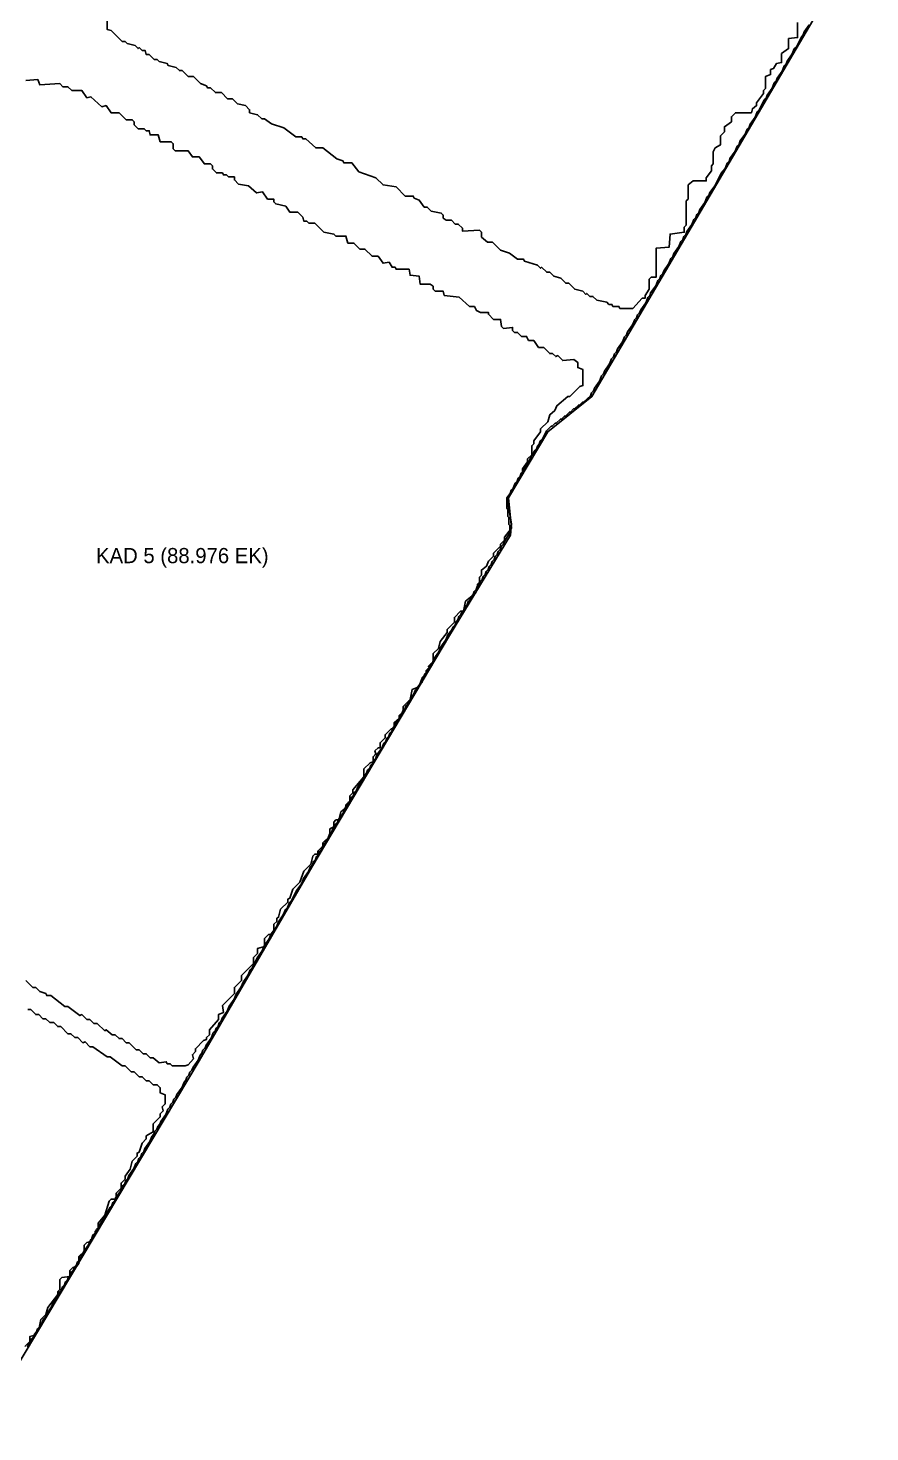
# Model space of a CAD drawing. Header units: metres. Extents: x 383 to 2851, y 138 to 3124.
# Drawn here: x 1650 to 2315, y 518 to 1628 of the extents above; entities that cross this region are included whole.
import ezdxf

# ---------------------------------------------------------------- set-up
doc = ezdxf.new("R2010")
doc.units = ezdxf.units.M
for name, color, linetype in [('KAD_4', 3, 'Continuous'), ('KAD_5', 3, 'Continuous'), ('KAD_6', 3, 'Continuous'), ('LABEL', 7, 'Continuous'), ('PTD112724_DARI_PDF', 5, 'Continuous'), ('PTD112724_KALIBRASI', 5, 'Continuous')]:
    doc.layers.add(name, color=color, linetype=linetype)

msp = doc.modelspace()

# ---------------------------------------------------------------- linework, layer by layer
at = {"layer": 'KAD_4'}
msp.add_lwpolyline([(1647, 585), (1651, 589), (1651, 592.9), (1654.2, 593.7), (1658.1, 598.5), (1659.7, 606.4), (1663.7, 610.4), (1665.3, 615.9), (1673.2, 626.3), (1673.2, 628.6), (1674.8, 630.2), (1674.8, 638.2), (1676.4, 639.8), (1682.8, 640.6), (1682.8, 645.3), (1685.1, 647.7), (1687.5, 647.7), (1689.9, 650.9), (1689.9, 656.4), (1693.9, 660.4), (1693.9, 665.2), (1696.2, 667.5), (1699.4, 668.3), (1701, 673.1), (1702.6, 673.9), (1702.6, 676.3), (1705, 678.7), (1705, 682.6), (1710.5, 689), (1713.7, 700.1), (1715.3, 701.7), (1719.3, 701.7), (1719.3, 706.4), (1723.2, 710.4), (1723.2, 714.4), (1726.4, 717.5), (1726.4, 719.9), (1730.4, 725.5), (1732, 731.8), (1735.9, 735.8), (1735.9, 738.2), (1737.5, 739), (1739.9, 746.1), (1743.1, 749.3), (1743.1, 751.7), (1748.6, 754.9), (1748.6, 761.2), (1754.2, 766.8), (1754.2, 769.1), (1756.6, 771.5), (1755.8, 774.7), (1758.2, 777.1), (1758.2, 784.2), (1754.2, 785.8), (1754.2, 789.8), (1751.8, 792.2), (1748.6, 792.2), (1745.5, 795.3), (1743.1, 795.3), (1739.9, 798.5), (1737.5, 798.5), (1733.5, 802.5), (1731.2, 802.5), (1726.4, 807.2), (1724, 807.2), (1714.5, 814.4), (1712.1, 814.4), (1701, 822.3), (1698.6, 822.3), (1694.7, 826.3), (1693.1, 825.5), (1689.1, 829.5), (1686.7, 829.5), (1683.5, 832.6), (1681.2, 832.6), (1675.6, 838.2), (1673.2, 838.2), (1670, 841.4), (1666.9, 841.4), (1663.7, 844.5), (1661.3, 844.5), (1658.1, 847.7), (1655.8, 847.7), (1651.8, 851.7), (1649.4, 851.7)], dxfattribs=at)
at = {"layer": 'KAD_5'}
msp.add_lwpolyline([(1647.8, 874.7), (1653.4, 869.2), (1655.8, 869.2), (1658.9, 866), (1663.7, 864.4), (1664.5, 862.8), (1667.7, 862.8), (1678.8, 854.1), (1681.2, 854.1), (1690.7, 846.9), (1692.3, 847.7), (1696.2, 843.8), (1698.6, 843.8), (1701.8, 840.6), (1704.2, 840.6), (1710.5, 835), (1711.3, 835.8), (1716.1, 831.8), (1718.5, 831.8), (1721.6, 828.7), (1724, 828.7), (1727.2, 825.5), (1729.6, 825.5), (1735.1, 819.9), (1737.5, 819.9), (1740.7, 816.8), (1743.1, 816.8), (1746.2, 813.6), (1748.6, 813.6), (1753.4, 809.6), (1758.9, 810.4), (1759.7, 808.8), (1762.1, 808.8), (1763.7, 807.2), (1774, 807.2), (1776.4, 808), (1780.4, 812.8), (1779.6, 816), (1782, 818.4), (1782, 820.7), (1788.3, 827.1), (1790.7, 827.9), (1790.7, 829.5), (1793.1, 831.8), (1793.1, 835.8), (1800.2, 843.8), (1800.2, 847.7), (1804.2, 849.3), (1803.4, 854.9), (1812.9, 864.4), (1812.9, 869.2), (1818.5, 874.7), (1818.5, 878.7), (1828, 888.2), (1828, 893), (1831.2, 896.1), (1831.2, 900.1), (1836.7, 901.7), (1836.7, 908), (1839.9, 911.2), (1842.3, 911.2), (1843.9, 912.8), (1843.9, 919.2), (1846.3, 921.5), (1846.3, 923.9), (1847.8, 924.7), (1849.4, 931.1), (1855, 936.6), (1855, 939), (1856.6, 939.8), (1859, 946.9), (1864.5, 952.5), (1867.7, 961.2), (1873.2, 966.8), (1874.8, 973.1), (1876.4, 974.7), (1878.8, 974.7), (1878.8, 977.1), (1882.8, 981.1), (1882.8, 983.5), (1888.3, 989), (1888.3, 994.6), (1891.5, 996.2), (1891.5, 1000.1), (1893.1, 1001.7), (1895.5, 1001.7), (1897.1, 1008.1), (1901, 1011.2), (1901, 1013.6), (1904.2, 1016.8), (1904.2, 1020.8), (1906.6, 1023.1), (1906.6, 1025.5), (1915.3, 1035.8), (1915.3, 1042.2), (1920.1, 1047), (1922.5, 1047.8), (1922.5, 1051.7), (1924.8, 1054.1), (1924, 1056.5), (1926.4, 1058.9), (1928, 1058.9), (1928, 1062.8), (1932, 1066.8), (1932, 1069.2), (1936.8, 1073.9), (1939.1, 1073.9), (1939.1, 1078.7), (1943.1, 1081.9), (1943.1, 1084.3), (1946.3, 1087.4), (1946.3, 1091.4), (1951.8, 1097), (1953.4, 1104.9), (1957.4, 1106.5), (1961.4, 1110.5), (1961.4, 1114.4), (1964.5, 1117.6), (1964.5, 1120), (1966.9, 1122.4), (1966.1, 1123.2), (1970.1, 1127.1), (1970.1, 1133.5), (1974.1, 1137.4), (1975.6, 1143), (1981.2, 1150.1), (1981.2, 1152.5), (1986.8, 1158.1), (1986.8, 1162), (1991.5, 1166.8), (1993.9, 1166.8), (1995.5, 1174.8), (2003.4, 1181.1), (2005, 1184.3), (2005, 1188.2), (2006.6, 1189.8), (2006.6, 1193.8), (2008.2, 1195.4), (2008.2, 1199.4), (2012.2, 1202.5), (2013.7, 1206.5), (2017.7, 1210.5), (2017.7, 1212.8), (2023.3, 1218.4), (2023.3, 1220), (2026.4, 1223.2), (2026.4, 1225.5), (2032, 1232.7), (2029.6, 1256.5), (2040.7, 1275.6), (2040.7, 1279.5), (2044.7, 1285.1), (2044.7, 1287.5), (2047.9, 1290.6), (2047.9, 1297.8), (2049.5, 1299.4), (2049.5, 1301.8), (2055, 1308.9), (2055, 1311.3), (2060.6, 1316.8), (2062.2, 1322.4), (2066.1, 1325.6), (2067.7, 1329.5), (2076.4, 1336.7), (2078, 1336.7), (2086, 1344.6), (2088.4, 1345.4), (2088.4, 1358.1), (2084.4, 1359.7), (2084.4, 1363.7), (2081.2, 1366), (2072.5, 1365.2), (2068.5, 1369.2), (2066.9, 1368.4), (2064.5, 1370.8), (2062.2, 1370.8), (2057.4, 1375.6), (2053.4, 1375.6), (2049.5, 1381.1), (2045.5, 1381.1), (2043.9, 1384.3), (2039.9, 1384.3), (2036.8, 1387.5), (2034.4, 1387.5), (2032.8, 1389.1), (2032.8, 1391.4), (2025.6, 1390.6), (2024.1, 1392.2), (2023.3, 1397.8), (2017.7, 1397.8), (2013.7, 1401.8), (2013.7, 1403.3), (2007.4, 1403.3), (2004.2, 1404.9), (2002.6, 1408.1), (1998.7, 1408.1), (1990.7, 1415.3), (1978.8, 1416.8), (1978, 1420), (1971.7, 1420), (1970.1, 1421.6), (1970.1, 1424), (1967.7, 1425.6), (1959.8, 1425.6), (1959, 1431.9), (1951.8, 1432.7), (1951, 1437.5), (1940.7, 1437.5), (1939.9, 1439.1), (1937.5, 1439.1), (1935.2, 1443), (1930.4, 1442.2), (1926.4, 1447.8), (1921.7, 1447.8), (1916.1, 1453.4), (1912.1, 1453.4), (1907.4, 1458.1), (1902.6, 1458.1), (1901, 1463.7), (1893.1, 1463.7), (1891.5, 1465.3), (1883.6, 1466.8), (1876.4, 1474), (1871.7, 1474), (1870.1, 1475.6), (1867.7, 1475.6), (1866.9, 1478.8), (1862.9, 1482.7), (1856.6, 1482.7), (1853.4, 1487.5), (1845.5, 1489.1), (1843.9, 1490.7), (1843.9, 1493), (1839.1, 1493), (1835.1, 1498.6), (1830.4, 1497.8), (1824, 1503.4), (1816.1, 1504.9), (1812.9, 1508.1), (1812.9, 1510.5), (1808.2, 1510.5), (1806.6, 1512.1), (1804.2, 1512.1), (1803.4, 1513.7), (1798.6, 1513.7), (1795.5, 1516.9), (1795.5, 1519.2), (1793.9, 1520.8), (1789.1, 1520.8), (1785.1, 1526.4), (1779.6, 1526.4), (1776.4, 1531.1), (1766.1, 1531.1), (1764.5, 1532.7), (1764.5, 1536.7), (1762.9, 1538.3), (1754.2, 1538.3), (1752.6, 1543.8), (1746.2, 1543.8), (1745.5, 1547), (1743.1, 1547), (1741.5, 1548.6), (1736.7, 1548.6), (1733.5, 1551.8), (1733.5, 1554.2), (1732, 1555.8), (1727.2, 1555.8), (1721.6, 1561.3), (1715.3, 1561.3), (1711.3, 1566.9), (1708.1, 1566.1), (1699.4, 1574), (1696.2, 1573.2), (1692.3, 1578.8), (1684.3, 1578.8), (1681.2, 1581.9), (1677.2, 1581.9), (1674.8, 1584.3), (1658.9, 1583.5), (1657.3, 1587.5), (1647.8, 1586.7)], dxfattribs=at)
at = {"layer": 'KAD_6'}
msp.add_lwpolyline([(1712.1, 1640.7), (1712.1, 1627.2), (1715.3, 1626.4), (1724, 1617.7), (1726.4, 1617.7), (1728, 1616.1), (1734.3, 1614.5), (1736.7, 1612.1), (1737.5, 1612.9), (1739.9, 1610.5), (1742.3, 1610.5), (1743.1, 1607.3), (1745.5, 1607.3), (1749.4, 1603.4), (1751.8, 1603.4), (1753.4, 1601.8), (1759.7, 1600.2), (1760.5, 1598.6), (1766.9, 1597), (1769.3, 1594.6), (1771.6, 1594.6), (1776.4, 1589.9), (1780.4, 1589.9), (1785.9, 1584.3), (1790.7, 1582.7), (1791.5, 1581.1), (1793.9, 1581.1), (1797.8, 1577.2), (1802.6, 1577.2), (1807.4, 1572.4), (1811.3, 1572.4), (1815.3, 1568.4), (1821.7, 1566.9), (1824.8, 1563.7), (1824.8, 1561.3), (1831.2, 1559.7), (1834.4, 1556.5), (1836.7, 1556.5), (1842.3, 1552.6), (1851.8, 1549.4), (1861.3, 1542.3), (1866.1, 1542.3), (1866.9, 1540.7), (1869.3, 1540.7), (1877.2, 1533.5), (1882.8, 1533.5), (1893.9, 1524.8), (1898.6, 1523.2), (1899.4, 1521.6), (1905.8, 1521.6), (1911.3, 1514.5), (1924.8, 1509.7), (1930.4, 1504.2), (1940.7, 1502.6), (1947.9, 1495.4), (1954.2, 1495.4), (1955, 1493.8), (1959, 1492.2), (1962.9, 1486.7), (1965.3, 1486.7), (1968.5, 1483.5), (1976.4, 1481.9), (1978, 1480.3), (1978, 1478), (1980.4, 1476.4), (1984.4, 1476.4), (1987.5, 1473.2), (1989.9, 1473.2), (1993.1, 1470), (1993.1, 1467.6), (2006.6, 1468.4), (2008.2, 1466.8), (2008.2, 1462.9), (2012.9, 1458.9), (2016.9, 1458.9), (2023.3, 1452.6), (2030.4, 1450.2), (2036.8, 1445.4), (2041.5, 1445.4), (2042.3, 1443.8), (2052.6, 1440.7), (2055, 1438.3), (2055.8, 1439.1), (2059.8, 1435.1), (2062.2, 1435.1), (2065.3, 1431.9), (2070.9, 1430.3), (2074.9, 1426.4), (2077.2, 1426.4), (2082, 1421.6), (2088.4, 1420), (2090.7, 1417.6), (2091.5, 1418.4), (2093.9, 1416), (2096.3, 1416), (2099.5, 1412.9), (2107.4, 1411.3), (2109, 1409.7), (2111.4, 1409.7), (2112.2, 1408.1), (2116.9, 1408.1), (2117.7, 1406.5), (2128, 1406.5), (2135.2, 1414.5), (2137.6, 1414.5), (2137.6, 1416.8), (2140.7, 1421.6), (2140.7, 1429.5), (2142.3, 1431.1), (2146.3, 1431.1), (2146.3, 1454.1), (2156.6, 1454.9), (2157.4, 1465.3), (2168.5, 1466.8), (2168.5, 1470.8), (2170.1, 1472.4), (2170.1, 1491.5), (2171.7, 1493), (2171.7, 1504.2), (2175.7, 1507.3), (2186, 1507.3), (2186, 1509.7), (2190, 1515.3), (2190, 1519.2), (2191.5, 1520.8), (2191.5, 1530.3), (2193.1, 1533.5), (2197.1, 1535.9), (2197.1, 1543), (2200.3, 1546.2), (2200.3, 1550.2), (2205.8, 1554.2), (2205.8, 1558.1), (2209, 1561.3), (2221.7, 1561.3), (2222.5, 1564.5), (2225.7, 1566.9), (2225.7, 1569.2), (2231.2, 1576.4), (2231.2, 1578.8), (2232.8, 1580.4), (2232.8, 1589.9), (2236.8, 1591.5), (2236.8, 1595.4), (2239.2, 1596.2), (2241.5, 1600.2), (2245.5, 1601), (2245.5, 1608.1), (2251.1, 1612.1), (2251.1, 1620), (2258.2, 1620.8), (2258.2, 1632.7)], dxfattribs=at)
at = {"layer": 'PTD112724_DARI_PDF'}
msp.add_lwpolyline([(1609.7, 517.5), (1785.1, 811.2), (1874, 964.4), (1982.8, 1147.8), (2031.2, 1227.1), (2032, 1235.9), (2029.6, 1249.4), (2029.6, 1256.5), (2060.6, 1308.9), (2095.5, 1336.7), (2315.4, 1711.3)], dxfattribs=at)
at = {"layer": 'PTD112724_KALIBRASI'}
msp.add_lwpolyline([(1649.1, 584.7), (1649.9, 587.1), (1651.5, 588.7), (1652.3, 591.1), (1653.9, 592.7), (1654.7, 595), (1656.3, 596.6), (1657.1, 599), (1658.7, 600.6), (1659.4, 603), (1661, 604.6), (1661.8, 606.9), (1663.4, 608.5), (1664.2, 610.8), (1668.2, 616.4), (1669.8, 620.5), (1671.4, 622), (1672.1, 624.4), (1673.7, 626), (1674.5, 628.4), (1676.1, 630), (1676.9, 632.3), (1678.5, 633.9), (1679.3, 636.3), (1680.9, 637.9), (1681.7, 640.3), (1683.3, 641.9), (1684.1, 644.2), (1685.6, 645.8), (1686.4, 648.2), (1688, 649.8), (1688.8, 652.2), (1690.4, 653.8), (1691.2, 656.2), (1692.8, 657.7), (1693.5, 660), (1697.5, 665.6), (1699.2, 669.7), (1700.7, 671.2), (1701.5, 673.6), (1703.1, 675.2), (1703.9, 677.6), (1705.5, 679.2), (1706.2, 681.4), (1710.2, 687), (1711.9, 691.1), (1713.4, 692.7), (1714.2, 695), (1715.8, 696.6), (1716.6, 699), (1718.2, 700.6), (1718.9, 702.8), (1722.9, 708.4), (1724.6, 712.5), (1726.1, 714.1), (1726.9, 716.5), (1728.5, 718.1), (1729.3, 720.3), (1733.3, 725.9), (1734.9, 730), (1736.4, 731.6), (1737.2, 733.9), (1738.8, 735.5), (1739.6, 737.9), (1741.2, 739.5), (1742, 741.7), (1746, 747.3), (1747.6, 751.4), (1749.1, 753), (1749.9, 755.4), (1751.5, 757), (1752.3, 759.3), (1753.9, 760.9), (1754.7, 763.2), (1758.7, 768.8), (1760.3, 772.9), (1761.8, 774.4), (1762.6, 776.8), (1764.2, 778.4), (1765, 780.8), (1766.6, 782.4), (1767.4, 784.6), (1771.4, 790.2), (1773, 794.3), (1774.5, 795.9), (1775.3, 798.2), (1776.9, 799.8), (1777.7, 802.2), (1779.3, 803.8), (1780.1, 806), (1784.1, 811.6), (1785.7, 815.7), (1787.2, 817.3), (1788, 819.7), (1789.6, 821.3), (1790.4, 823.5), (1794.4, 829.1), (1796, 833.2), (1797.6, 834.7), (1798.4, 837.1), (1799.9, 838.7), (1800.7, 841.1), (1802.3, 842.7), (1803.1, 844.9), (1807.1, 850.5), (1808.7, 854.5), (1812.6, 860), (1814.2, 864), (1818.2, 869.6), (1819.8, 873.5), (1823.7, 879.1), (1825.4, 883.2), (1827, 884.8), (1830.9, 892.7), (1834.9, 898.1), (1836.4, 902.1), (1840.4, 907.7), (1842, 911.6), (1846, 917.2), (1847.6, 921.2), (1851.5, 926.7), (1853.2, 930.8), (1854.7, 932.4), (1856.3, 936.4), (1858, 938), (1861.9, 945.8), (1865.8, 951.3), (1867.4, 955.3), (1871.4, 960.9), (1873, 965), (1874.6, 966.5), (1875.3, 968.9), (1876.9, 970.5), (1877.7, 972.9), (1879.3, 974.4), (1880.1, 976.8), (1881.7, 978.4), (1882.4, 980.7), (1886.4, 986.3), (1888.1, 990.4), (1889.6, 991.9), (1890.4, 994.3), (1892, 995.9), (1892.8, 998.3), (1894.4, 999.8), (1895.1, 1002.1), (1899.1, 1007.7), (1900.8, 1011.8), (1902.3, 1013.3), (1903.1, 1015.7), (1904.7, 1017.3), (1905.5, 1019.7), (1907.1, 1021.3), (1907.9, 1023.7), (1909.5, 1025.2), (1910.2, 1027.5), (1914.2, 1033.1), (1915.9, 1037.2), (1917.4, 1038.7), (1918.2, 1041.1), (1919.8, 1042.7), (1920.6, 1045.1), (1922.2, 1046.7), (1923, 1049.1), (1924.6, 1050.6), (1925.3, 1052.9), (1929.3, 1058.5), (1930.9, 1062.6), (1932.5, 1064.1), (1933.3, 1066.5), (1934.9, 1068.1), (1935.7, 1070.5), (1937.3, 1072.1), (1938.1, 1074.5), (1939.6, 1076), (1940.4, 1078.3), (1944.4, 1083.9), (1946, 1088), (1947.6, 1089.5), (1948.4, 1091.9), (1950, 1093.5), (1950.8, 1095.9), (1952.3, 1097.5), (1953.1, 1099.9), (1954.7, 1101.4), (1955.5, 1103.7), (1959.5, 1109.3), (1961.1, 1113.4), (1962.7, 1114.9), (1963.5, 1117.3), (1965, 1118.9), (1965.8, 1121.3), (1967.4, 1122.9), (1968.2, 1125.3), (1969.8, 1126.8), (1970.6, 1129.1), (1974.6, 1134.7), (1976.1, 1138.7), (1980.1, 1144.2), (1981.7, 1148.2), (1984.9, 1152.2), (1985.7, 1154.6), (1987.3, 1156.2), (1988.1, 1158.6), (1989.6, 1160.2), (1990.4, 1162.6), (1992, 1164.2), (1992.8, 1166.5), (1994.4, 1168.1), (1995.2, 1170.5), (1996.8, 1172.1), (1997.6, 1174.5), (1999.2, 1176.1), (2000, 1178.4), (2001.6, 1180), (2002.3, 1182.4), (2003.9, 1184), (2004.7, 1186.4), (2006.3, 1188), (2007.1, 1190.3), (2008.7, 1191.9), (2009.5, 1194.3), (2011.1, 1195.9), (2011.9, 1198.3), (2013.5, 1199.9), (2014.3, 1202.3), (2015.8, 1203.8), (2016.6, 1206.2), (2018.2, 1207.8), (2019, 1210.2), (2020.6, 1211.8), (2021.4, 1214.2), (2023, 1215.7), (2023.8, 1218.1), (2025.4, 1219.7), (2026.1, 1221.9), (2030.7, 1228.8), (2030.7, 1234.8), (2029.9, 1235.6), (2029.9, 1241.1), (2029.1, 1241.9), (2029.1, 1247.5), (2028.3, 1248.3), (2028.3, 1256.7), (2030.9, 1260.1), (2031.7, 1262.6), (2033.3, 1264.2), (2034.9, 1268.2), (2036.5, 1269.7), (2037.3, 1272.1), (2038.9, 1273.7), (2039.7, 1276.1), (2041.2, 1277.7), (2042, 1279.9), (2046, 1285.5), (2047.6, 1289.6), (2049.2, 1291.2), (2050, 1293.5), (2051.6, 1295.1), (2052.4, 1297.5), (2053.9, 1299.1), (2054.7, 1301.5), (2056.4, 1303.1), (2059.6, 1309.5), (2063.4, 1313.4), (2064.2, 1313.4), (2066.6, 1315.7), (2067.4, 1315.7), (2070.6, 1318.9), (2071.4, 1318.9), (2073.8, 1321.3), (2074.6, 1321.3), (2077.7, 1324.5), (2078.5, 1324.5), (2080.9, 1326.9), (2081.7, 1326.9), (2084.9, 1330), (2085.7, 1330), (2088.1, 1332.4), (2088.9, 1332.4), (2094.4, 1337.2), (2095.2, 1339.6), (2096.8, 1341.2), (2097.6, 1343.4), (2101.6, 1349), (2103.2, 1353.1), (2104.7, 1354.7), (2105.5, 1356.9), (2109.5, 1362.5), (2111.1, 1366.6), (2112.7, 1368.1), (2113.5, 1370.5), (2115.1, 1372.1), (2115.8, 1374.4), (2119.8, 1380), (2121.4, 1384.1), (2123, 1385.6), (2123.7, 1387.9), (2127.7, 1393.4), (2129.4, 1397.6), (2130.9, 1399.1), (2131.7, 1401.5), (2133.3, 1403.1), (2134.1, 1405.3), (2138.1, 1410.9), (2139.7, 1415), (2141.3, 1416.6), (2142, 1418.8), (2146, 1424.4), (2147.6, 1428.5), (2149.2, 1430.1), (2150, 1432.4), (2151.6, 1434), (2152.3, 1436.3), (2156.3, 1441.9), (2158, 1446), (2159.5, 1447.5), (2160.3, 1449.8), (2164.3, 1455.4), (2165.9, 1459.5), (2167.4, 1461), (2168.2, 1463.4), (2169.8, 1465), (2170.6, 1467.2), (2174.6, 1472.8), (2176.2, 1476.9), (2177.8, 1478.5), (2178.6, 1480.9), (2180.1, 1482.4), (2180.9, 1484.7), (2184.9, 1490.3), (2186.5, 1494.4), (2188.1, 1495.9), (2188.8, 1498.2), (2192.9, 1503.8), (2197.7, 1513.4), (2200.8, 1517.3), (2202.4, 1521.4), (2204, 1522.9), (2204.7, 1525.2), (2208.7, 1530.8), (2210.3, 1534.9), (2211.9, 1536.4), (2212.6, 1538.7), (2216.6, 1544.3), (2218.3, 1548.4), (2219.8, 1549.9), (2220.6, 1552.2), (2224.6, 1557.8), (2226.2, 1561.9), (2227.9, 1563.5), (2231.8, 1571.4), (2233.3, 1572.9), (2234.1, 1575.2), (2238.1, 1580.8), (2239.7, 1584.9), (2241.3, 1586.4), (2242, 1588.7), (2246, 1594.3), (2247.7, 1598.4), (2249.2, 1599.9), (2250, 1602.2), (2254, 1607.8), (2255.6, 1611.9), (2257.2, 1613.5), (2261.2, 1621.4), (2262.7, 1622.9), (2263.4, 1625.2), (2267.4, 1630.8)], dxfattribs=at)

# ---------------------------------------------------------------- texts
at = {"layer": 'LABEL'}
msp.add_text('KAD 5 (88.976 EK)', height=12, dxfattribs=at).set_placement((1703.4, 1204.9))

doc.saveas('drawing.dxf')
